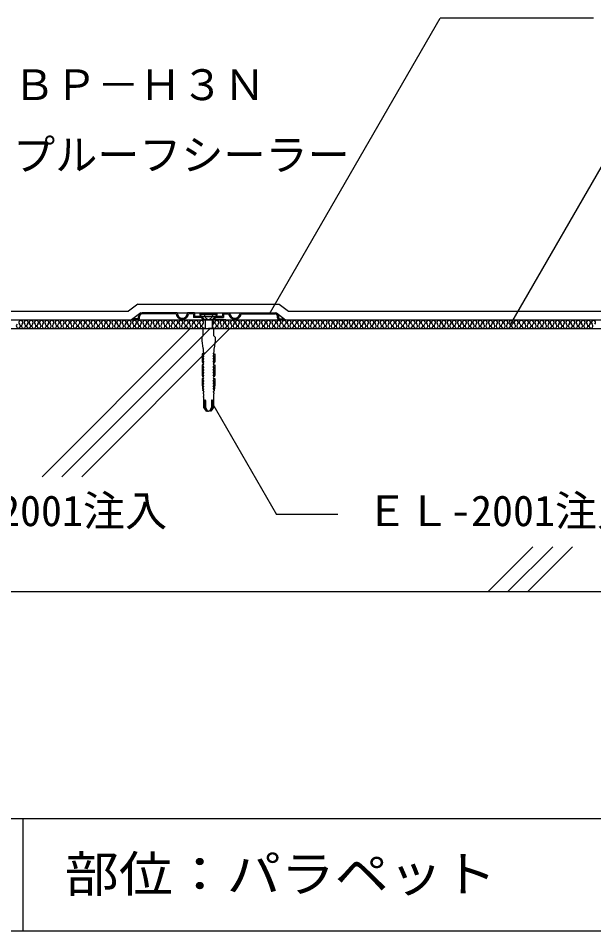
# Model space of a CAD drawing. Units: millimetres, scale not verified. Extents: x -690 to 590, y 50 to 994.
# Drawn here: x -229 to 99, y 50 to 571 of the extents above; entities that cross this region are included whole.
import ezdxf
from ezdxf.enums import TextEntityAlignment as Align

# ---------------------------------------------------------------- set-up
doc = ezdxf.new("R2010")
doc.units = ezdxf.units.MM
doc.header["$LTSCALE"] = 8
doc.linetypes.add('DASHED3', pattern=[4, 3, -1])
for name, color, linetype in [('4-2', 7, 'Continuous'), ('4-3', 3, 'Continuous'), ('4-4', 2, 'Continuous'), ('4-6', 2, 'Continuous'), ('4-7', 7, 'Continuous'), ('4-A', 7, 'Continuous'), ('4-D', 4, 'Continuous'), ('4-E', 4, 'Continuous'), ('F-2', 7, 'Continuous'), ('F-5', 6, 'Continuous'), ('F-7', 1, 'Continuous'), ('F-A', 7, 'Continuous')]:
    doc.layers.add(name, color=color, linetype=linetype)
doc.styles.add('HG丸ｺﾞｼｯｸM-PRO', font='')
doc.styles.add('ＭＳ ゴシック', font='')
doc.styles.get('HG丸ｺﾞｼｯｸM-PRO').set_extended_font_data('HG丸ｺﾞｼｯｸM-PRO')
doc.styles.get('ＭＳ ゴシック').set_extended_font_data('MS Gothic')

msp = doc.modelspace()

# ---------------------------------------------------------------- linework, layer by layer
at = {"layer": '4-2'}
for p, q in [((-159.184, 402.772), (-164.474, 398.772)), ((-81.776, 402.772), (-76.486, 398.772)), ((-384.311, 398.772), (469.52, 398.772)), ((-420.48, 393.772), (469.52, 393.772))]:
    msp.add_line(p, q, dxfattribs=at)
at = {"layer": '4-3'}
msp.add_line((-270.48, 243.772), (469.52, 243.772), dxfattribs=at)
at = {"layer": '4-4'}
for p, q in [((-160.862, 407.772), (-166.152, 403.772)), ((-160.862, 407.772), (-80.098, 407.772)), ((-80.098, 407.772), (-74.808, 403.772)), ((-306.519, 403.772), (-166.152, 403.772)), ((-74.808, 403.772), (469.52, 403.772))]:
    msp.add_line(p, q, dxfattribs=at)
at = {"layer": '4-6'}
for p, q in [((-138.445, 402.772), (-158.445, 402.772)), ((-138.995, 402.172), (-158.445, 402.172)), ((-138.445, 402.772), (-132.445, 402.772)), ((-128.445, 402.772), (-132.445, 402.772)), ((-129.045, 402.172), (-131.896, 402.172)), ((-129.045, 402.172), (-129.045, 400.172)), ((-128.445, 402.772), (-112.445, 402.772)), ((-128.445, 402.772), (-128.445, 400.772)), ((-112.445, 402.772), (-108.445, 402.772)), ((-111.845, 402.172), (-108.995, 402.172)), ((-111.845, 402.172), (-111.845, 400.172)), ((-108.445, 402.772), (-102.445, 402.772)), ((-102.445, 402.772), (-82.445, 402.772)), ((-101.896, 402.172), (-82.445, 402.172)), ((-163.945, 398.772), (-163.945, 398.872)), ((-160.945, 398.772), (-163.945, 398.772)), ((-160.945, 399.372), (-163.445, 399.372)), ((-160.945, 398.772), (-94.541, 398.772)), ((-160.445, 399.872), (-160.445, 400.772)), ((-159.845, 399.872), (-159.845, 400.772)), ((-124.694, 400.172), (-129.045, 400.172)), ((-124.445, 400.772), (-128.445, 400.772)), ((-124.694, 400.172), (-124.045, 399.523)), ((-124.445, 400.772), (-123.445, 399.772)), ((-124.445, 400.772), (-116.445, 400.772)), ((-124.045, 399.523), (-124.045, 398.772)), ((-123.445, 399.772), (-123.445, 398.772)), ((-116.197, 400.172), (-116.845, 399.523)), ((-116.845, 399.523), (-116.845, 398.772)), ((-110.516, 398.772), (-116.845, 398.772)), ((-116.197, 400.172), (-111.845, 400.172)), ((-94.541, 398.772), (-76.945, 398.772)), ((-81.045, 399.872), (-81.045, 400.772)), ((-80.445, 399.872), (-80.445, 400.772)), ((-79.945, 399.372), (-77.445, 399.372)), ((-76.945, 398.772), (-76.945, 398.872))]:
    msp.add_line(p, q, dxfattribs=at)
msp.add_lwpolyline([(-112.445, 402.772), (-112.445, 400.772), (-116.445, 400.772), (-117.445, 399.772), (-117.445, 398.772)], dxfattribs=at)
for centre, radius, start, end in [((-158.445, 400.772), 2, 89.99999, 179.99999), ((-158.445, 400.772), 1.4, 89.99999, 179.99999), ((-135.445, 402.772), 3.6, 189.59406, 350.40592), ((-135.445, 402.772), 3, 179.99999, 359.99999), ((-105.445, 402.772), 3.6, 189.59406, 350.40592), ((-105.445, 402.772), 3, 179.99999, 359.99999), ((-82.445, 400.772), 2, 359.99999, 89.99999), ((-82.445, 400.772), 1.4, 359.99999, 89.99999), ((-163.445, 398.872), 0.5, 89.99999, 179.99999), ((-160.945, 399.872), 1.1, 269.99999, 359.99999), ((-160.945, 399.872), 0.5, 269.99999, 359.99999), ((-79.945, 399.872), 1.1, 179.99999, 269.99999), ((-79.945, 399.872), 0.5, 179.99999, 269.99999), ((-77.445, 398.872), 0.5, 359.99999, 89.99999)]:
    msp.add_arc(centre, radius, start, end, dxfattribs=at)
at = {"layer": '4-7'}
for p, q in [((-125.48, 402.147), (-125.48, 401.647)), ((-125.48, 401.647), (-122.605, 398.772)), ((-115.48, 401.647), (-125.48, 401.647)), ((-115.48, 401.647), (-118.355, 398.772)), ((-118.355, 398.772), (-122.605, 398.772)), ((-122.48, 398.772), (-122.48, 393.772)), ((-118.48, 398.772), (-118.48, 393.772)), ((-123.649, 374.147), (-123.649, 374.147)), ((-123.649, 374.147), (-123.649, 374.147)), ((-117.311, 374.147), (-117.311, 374.147)), ((-117.311, 374.147), (-117.311, 374.147)), ((-123.649, 358.481), (-123.216, 357.656)), ((-117.311, 358.481), (-117.744, 357.656))]:
    msp.add_line(p, q, dxfattribs=at)
at = {"layer": '4-7', "linetype": 'DASHED3'}
for p, q in [((-123.03, 401.647), (-123.03, 402.147)), ((-123.03, 401.647), (-121.947, 399.772)), ((-117.93, 401.647), (-119.012, 399.772)), ((-117.93, 401.647), (-117.93, 402.147))]:
    msp.add_line(p, q, dxfattribs=at)
at = {"layer": '4-7'}
for points in [[(-115.48, 401.647), (-115.48, 402.147), (-125.48, 402.147)], [(-123.48, 389.676), (-123.48, 393.772), (-120.48, 393.772)], [(-117.48, 389.676), (-117.48, 393.772), (-120.48, 393.772)], [(-123.48, 389.676), (-124.23, 388.852), (-124.23, 386.753), (-123.682, 382.636), (-123.44, 382.228), (-123.48, 382.228), (-123.48, 380.414), (-123.047, 379.589)], [(-117.48, 389.676), (-116.73, 388.852), (-116.73, 386.753), (-117.278, 382.636), (-117.52, 382.228), (-117.48, 382.228), (-117.48, 380.414), (-117.913, 379.589)], [(-123.177, 379.342), (-124.155, 379.342), (-124.155, 375.109), (-123.653, 374.147), (-123.649, 374.147)], [(-123.108, 378.023), (-123.616, 378.847), (-123.616, 379.342)], [(-123.108, 376.456), (-123.616, 377.281), (-123.616, 377.758), (-123.267, 377.776)], [(-123.165, 374.889), (-123.616, 375.714), (-123.616, 376.191), (-123.268, 376.209)], [(-117.851, 378.023), (-117.344, 378.847), (-117.344, 379.342)], [(-117.851, 376.456), (-117.344, 377.281), (-117.344, 377.758), (-117.693, 377.776)], [(-117.794, 374.889), (-117.344, 375.714), (-117.344, 376.191), (-117.692, 376.209)], [(-117.783, 379.342), (-116.805, 379.342), (-116.805, 375.109), (-117.306, 374.147), (-117.311, 374.147)], [(-123.616, 373.075), (-124.155, 373.075), (-124.155, 367.278), (-123.649, 366.314)], [(-123.649, 374.147), (-123.645, 374.625), (-123.328, 374.642)], [(-123.108, 371.756), (-123.616, 372.581), (-123.616, 373.075)], [(-123.108, 370.189), (-123.616, 371.014), (-123.616, 371.491), (-123.268, 371.509)], [(-123.108, 368.623), (-123.616, 369.447), (-123.616, 369.925), (-123.268, 369.942)], [(-117.851, 371.756), (-117.344, 372.581), (-117.344, 373.075)], [(-117.851, 370.189), (-117.344, 371.014), (-117.344, 371.491), (-117.692, 371.509)], [(-117.851, 368.623), (-117.344, 369.447), (-117.344, 369.925), (-117.692, 369.942)], [(-117.311, 374.147), (-117.315, 374.625), (-117.632, 374.642)], [(-117.344, 373.075), (-116.805, 373.075), (-116.805, 367.278), (-117.311, 366.314)], [(-123.616, 365.242), (-124.155, 365.242), (-124.155, 361.994), (-123.649, 358.481), (-123.648, 358.958), (-123.34, 358.975)], [(-123.649, 366.314), (-123.645, 366.791), (-123.324, 366.809)], [(-123.166, 367.056), (-123.616, 367.881), (-123.616, 368.358), (-123.268, 368.375)], [(-123.108, 363.923), (-123.616, 364.747), (-123.616, 365.242)], [(-117.851, 363.923), (-117.344, 364.747), (-117.344, 365.242)], [(-117.794, 367.056), (-117.344, 367.881), (-117.344, 368.358), (-117.692, 368.375)], [(-117.311, 366.314), (-117.315, 366.791), (-117.635, 366.809)], [(-117.344, 365.242), (-116.805, 365.242), (-116.805, 361.994), (-117.311, 358.481), (-117.311, 358.958), (-117.62, 358.975)], [(-123.195, 359.223), (-123.646, 360.047), (-123.644, 360.525), (-123.321, 360.542)], [(-123.173, 360.789), (-123.637, 361.614), (-123.633, 362.091), (-123.298, 362.109)], [(-123.141, 362.356), (-123.621, 363.181), (-123.616, 363.658), (-123.268, 363.675)], [(-117.819, 362.356), (-117.339, 363.181), (-117.344, 363.658), (-117.692, 363.675)], [(-117.787, 360.789), (-117.323, 361.614), (-117.327, 362.091), (-117.662, 362.109)], [(-117.765, 359.223), (-117.314, 360.047), (-117.316, 360.525), (-117.639, 360.542)], [(-123.346, 357.409), (-123.48, 357.409), (-123.48, 356.625), (-123.33, 356.625), (-123.33, 355.017), (-123.323, 355.017)], [(-123.273, 354.688), (-123.273, 348.737), (-122.833, 348.086), (-121.83, 346.772), (-121.681, 346.772), (-122.766, 348.737), (-122.766, 352.709)], [(-117.687, 354.688), (-117.687, 348.737), (-118.127, 348.086), (-119.13, 346.772), (-119.279, 346.772), (-118.194, 348.737), (-118.194, 352.709)], [(-117.614, 357.409), (-117.48, 357.409), (-117.48, 356.625), (-117.63, 356.625), (-117.63, 355.017), (-117.636, 355.017)], [(-122.182, 352.709), (-122.182, 348.737), (-121.097, 346.772), (-120.48, 346.772)], [(-118.778, 352.709), (-118.778, 348.737), (-119.863, 346.772), (-120.48, 346.772)]]:
    msp.add_lwpolyline(points, dxfattribs=at)
at = {"layer": '4-7', "linetype": 'DASHED3'}
msp.add_arc((-120.48, 400.882), 1.84, 217.11751, 322.88248, dxfattribs=at)
at = {"layer": '4-7'}
for centre, major_axis, start_param, end_param in [((-123.373, 374.865), (0, -0.229), 0.2312026, 1.6765256), ((-123.316, 377.998), (0, -0.229), 0.2312026, 1.6765256), ((-123.316, 376.432), (0, -0.229), 0.2312026, 1.6765256), ((-123.188, 379.514), (0, -0.172), 0.06848, 2.1628795), ((-117.772, 379.514), (0, -0.172), 4.1203058, 6.2147054), ((-117.644, 377.998), (0, -0.229), 4.6066597, 6.0519827), ((-117.644, 376.432), (0, -0.229), 4.6066597, 6.0519827), ((-117.587, 374.865), (0, -0.229), 4.6066597, 6.0519827), ((-123.67, 373.611), (0, -0.536), 0.0442118, 3.0973809), ((-123.316, 371.732), (0, -0.229), 0.2312026, 1.6765256), ((-123.316, 370.165), (0, -0.229), 0.2312026, 1.6765256), ((-117.644, 371.732), (0, -0.229), 4.6066597, 6.0519827), ((-117.644, 370.165), (0, -0.229), 4.6066597, 6.0519827), ((-117.29, 373.611), (0, -0.536), 3.1858044, 6.2389735), ((-123.67, 365.778), (0, -0.536), 0.0442118, 3.0973809), ((-123.373, 367.032), (0, -0.229), 0.2312026, 1.6765256), ((-123.316, 368.598), (0, -0.229), 0.2312026, 1.6765256), ((-117.644, 368.598), (0, -0.229), 4.6066597, 6.0519827), ((-117.587, 367.032), (0, -0.229), 4.6066597, 6.0519827), ((-117.29, 365.778), (0, -0.536), 3.1858044, 6.2389735), ((-123.38, 360.765), (0, -0.229), 0.2312026, 1.6765256), ((-123.348, 362.332), (0, -0.229), 0.2312026, 1.6765256), ((-123.316, 363.898), (0, -0.229), 0.2312026, 1.6765256), ((-117.644, 363.898), (0, -0.229), 4.6066597, 6.0519827), ((-117.612, 362.332), (0, -0.229), 4.6066597, 6.0519827), ((-117.58, 360.765), (0, -0.229), 4.6066597, 6.0519827), ((-123.403, 359.198), (0, -0.229), 0.2312026, 1.6765256), ((-123.358, 357.582), (0, -0.174), 0.0818475, 2.1771705), ((-124, 354.723), (0, -0.8), 1.5261677, 1.947508), ((-117.557, 359.198), (0, -0.229), 4.6066597, 6.0519827), ((-117.601, 357.582), (0, -0.174), 4.1060148, 6.2013378), ((-116.96, 354.723), (0, -0.8), 4.3356773, 4.7570176), ((-122.474, 352.698), (0, -0.321), 1.5390306, 4.6806232), ((-118.486, 352.698), (0, -0.321), 1.6025621, 4.7441547)]:
    msp.add_ellipse(centre, major_axis=major_axis, ratio=0.909574, start_param=start_param, end_param=end_param, dxfattribs=at)
at = {"layer": '4-A'}
for p, q in [((-85.614, 402.162), (11.791, 570.872)), ((99.204, 570.872), (11.791, 570.872)), ((51.845, 396.225), (129.584, 530.872)), ((-118.824, 352.078), (-81.717, 287.807)), ((-46.669, 287.807), (-81.717, 287.807))]:
    msp.add_line(p, q, dxfattribs=at)
at = {"layer": '4-D'}
for centre, start, end in [((-229.009, 395.313), 127.52351, 52.47649), ((-227.537, 397.23), 307.52351, 232.47649), ((-226.065, 395.313), 127.52351, 52.47649), ((-224.593, 397.23), 307.52351, 232.47649), ((-223.121, 395.313), 127.52351, 52.47649), ((-221.649, 397.23), 307.52351, 232.47649), ((-220.177, 395.313), 127.52351, 52.47649), ((-218.705, 397.23), 307.52351, 232.47649), ((-217.233, 395.313), 127.52351, 52.47649), ((-215.761, 397.23), 307.52351, 232.47649), ((-214.289, 395.313), 127.52351, 52.47649), ((-212.817, 397.23), 307.52351, 232.47649), ((-211.345, 395.313), 127.52351, 52.47649), ((-209.873, 397.23), 307.52351, 232.47649), ((-208.401, 395.313), 127.52351, 52.47649), ((-206.929, 397.23), 307.52351, 232.47649), ((-205.457, 395.313), 127.52351, 52.47649), ((-203.986, 397.23), 307.52351, 232.47649), ((-202.514, 395.313), 127.52351, 52.47649), ((-201.042, 397.23), 307.52351, 232.47649), ((-199.57, 395.313), 127.52351, 52.47649), ((-198.098, 397.23), 307.52351, 232.47649), ((-196.626, 395.313), 127.52351, 52.47649), ((-195.154, 397.23), 307.52351, 232.47649), ((-193.682, 395.313), 127.52351, 52.47649), ((-192.21, 397.23), 307.52351, 232.47649), ((-190.738, 395.313), 127.52351, 52.47649), ((-189.266, 397.23), 307.52351, 232.47649), ((-187.794, 395.313), 127.52351, 52.47649), ((-186.322, 397.23), 307.52351, 232.47649), ((-184.85, 395.313), 127.52351, 52.47649), ((-183.378, 397.23), 307.52351, 232.47649), ((-181.906, 395.313), 127.52351, 52.47649), ((-180.434, 397.23), 307.52351, 232.47649), ((-178.962, 395.313), 127.52351, 52.47649), ((-177.49, 397.23), 307.52351, 232.47649), ((-176.018, 395.313), 127.52351, 52.47649), ((-174.546, 397.23), 307.52351, 232.47649), ((-173.074, 395.313), 127.52351, 52.47649), ((-171.602, 397.23), 307.52351, 232.47649), ((-170.13, 395.313), 127.52351, 52.47649), ((-168.658, 397.23), 307.52351, 232.47649), ((-167.187, 395.313), 127.52351, 52.47649), ((-165.715, 397.23), 307.52351, 232.47649), ((-164.243, 395.313), 127.52351, 52.47649), ((-162.771, 397.23), 307.52351, 232.47649), ((-161.299, 395.313), 127.52351, 52.47649), ((-159.827, 397.23), 307.52351, 232.47649), ((-158.355, 395.313), 127.52351, 52.47649), ((-156.883, 397.23), 307.52351, 232.47649), ((-155.411, 395.313), 127.52351, 52.47649), ((-153.939, 397.23), 307.52351, 232.47649), ((-152.467, 395.313), 127.52351, 52.47649), ((-150.995, 397.23), 307.52351, 232.47649), ((-149.523, 395.313), 127.52351, 52.47649), ((-148.051, 397.23), 307.52351, 232.47649), ((-146.579, 395.313), 127.52351, 52.47649), ((-145.107, 397.23), 307.52351, 232.47649), ((-143.635, 395.313), 127.52351, 52.47649), ((-142.163, 397.23), 307.52351, 232.47649), ((-140.691, 395.313), 127.52351, 52.47649), ((-139.219, 397.23), 307.52351, 232.47649), ((-137.747, 395.313), 127.52351, 52.47649), ((-136.275, 397.23), 307.52351, 232.47649), ((-134.803, 395.313), 127.52351, 52.47649), ((-133.331, 397.23), 307.52351, 232.47649), ((-131.859, 395.313), 127.52351, 52.47649), ((-130.388, 397.23), 307.52351, 232.47649), ((-128.916, 395.313), 127.52351, 52.47649), ((-127.444, 397.23), 307.52351, 232.47649), ((-125.972, 395.313), 127.52351, 52.47649), ((-124.5, 397.23), 307.52351, 232.47649), ((-123.028, 395.313), 127.52351, 296.95768), ((-118.612, 397.23), 307.52351, 83.73338), ((-117.14, 395.313), 127.52351, 52.47649), ((-115.668, 397.23), 307.52351, 232.47649), ((-114.196, 395.313), 127.52351, 52.47649), ((-112.724, 397.23), 307.52351, 232.47649), ((-111.252, 395.313), 127.52351, 52.47649), ((-109.78, 397.23), 307.52351, 232.47649), ((-108.308, 395.313), 127.52351, 52.47649), ((-106.836, 397.23), 307.52351, 232.47649), ((-105.364, 395.313), 127.52351, 52.47649), ((-103.892, 397.23), 307.52351, 232.47649), ((-102.42, 395.313), 127.52351, 52.47649), ((-100.948, 397.23), 307.52351, 232.47649), ((-99.476, 395.313), 127.52351, 52.47649), ((-98.004, 397.23), 307.52351, 232.47649), ((-96.532, 395.313), 127.52351, 52.47649), ((-95.06, 397.23), 307.52351, 232.47649), ((-93.589, 395.313), 127.52351, 52.47649), ((-92.117, 397.23), 307.52351, 232.47649), ((-90.645, 395.313), 127.52351, 52.47649), ((-89.173, 397.23), 307.52351, 232.47649), ((-87.701, 395.313), 127.52351, 52.47649), ((-86.229, 397.23), 307.52351, 232.47649), ((-84.757, 395.313), 127.52351, 52.47649), ((-83.285, 397.23), 307.52351, 232.47649), ((-81.813, 395.313), 127.52351, 52.47649), ((-80.341, 397.23), 307.52351, 232.47649), ((-78.869, 395.313), 127.52351, 52.47649), ((-77.397, 397.23), 307.52351, 232.47649), ((-75.925, 395.313), 127.52351, 52.47649), ((-74.453, 397.23), 307.52351, 232.47649), ((-72.981, 395.313), 127.52351, 52.47649), ((-71.509, 397.23), 307.52351, 232.47649), ((-70.037, 395.313), 127.52351, 52.47649), ((-68.565, 397.23), 307.52351, 232.47649), ((-67.093, 395.313), 127.52351, 52.47649), ((-65.621, 397.23), 307.52351, 232.47649), ((-64.149, 395.313), 127.52351, 52.47649), ((-62.677, 397.23), 307.52351, 232.47649), ((-61.205, 395.313), 127.52351, 52.47649), ((-59.733, 397.23), 307.52351, 232.47649), ((-58.261, 395.313), 127.52351, 52.47649), ((-56.79, 397.23), 307.52351, 232.47649), ((-55.318, 395.313), 127.52351, 52.47649), ((-53.846, 397.23), 307.52351, 232.47649), ((-52.374, 395.313), 127.52351, 52.47649), ((-50.902, 397.23), 307.52351, 232.47649), ((-49.43, 395.313), 127.52351, 52.47649), ((-47.958, 397.23), 307.52351, 232.47649), ((-46.486, 395.313), 127.52351, 52.47649), ((-45.014, 397.23), 307.52351, 232.47649), ((-43.542, 395.313), 127.52351, 52.47649), ((-42.07, 397.23), 307.52351, 232.47649), ((-40.598, 395.313), 127.52351, 52.47649), ((-39.126, 397.23), 307.52351, 232.47649), ((-37.654, 395.313), 127.52351, 52.47649), ((-36.182, 397.23), 307.52351, 232.47649), ((-34.71, 395.313), 127.52351, 52.47649), ((-33.238, 397.23), 307.52351, 232.47649), ((-31.766, 395.313), 127.52351, 52.47649), ((-30.294, 397.23), 307.52351, 232.47649), ((-28.822, 395.313), 127.52351, 52.47649), ((-27.35, 397.23), 307.52351, 232.47649), ((-25.878, 395.313), 127.52351, 52.47649), ((-24.406, 397.23), 307.52351, 232.47649), ((-22.934, 395.313), 127.52351, 52.47649), ((-21.462, 397.23), 307.52351, 232.47649), ((-19.99, 395.313), 127.52351, 52.47649), ((-18.519, 397.23), 307.52351, 232.47649), ((-17.047, 395.313), 127.52351, 52.47649), ((-15.575, 397.23), 307.52351, 232.47649), ((-14.103, 395.313), 127.52351, 52.47649), ((-12.631, 397.23), 307.52351, 232.47649), ((-11.159, 395.313), 127.52351, 52.47649), ((-9.687, 397.23), 307.52351, 232.47649), ((-8.215, 395.313), 127.52351, 52.47649), ((-6.743, 397.23), 307.52351, 232.47649), ((-5.271, 395.313), 127.52351, 52.47649), ((-3.799, 397.23), 307.52351, 232.47649), ((-2.327, 395.313), 127.52351, 52.47649), ((-0.855, 397.23), 307.52351, 232.47649), ((0.617, 395.313), 127.52351, 52.47649), ((2.089, 397.23), 307.52351, 232.47649), ((3.561, 395.313), 127.52351, 52.47649), ((5.033, 397.23), 307.52351, 232.47649), ((6.505, 395.313), 127.52351, 52.47649), ((7.977, 397.23), 307.52351, 232.47649), ((9.449, 395.313), 127.52351, 52.47649), ((10.921, 397.23), 307.52351, 232.47649), ((12.393, 395.313), 127.52351, 52.47649), ((13.865, 397.23), 307.52351, 232.47649), ((15.337, 395.313), 127.52351, 52.47649), ((16.809, 397.23), 307.52351, 232.47649), ((18.28, 395.313), 127.52351, 52.47649), ((19.752, 397.23), 307.52351, 232.47649), ((21.224, 395.313), 127.52351, 52.47649), ((22.696, 397.23), 307.52351, 232.47649), ((24.168, 395.313), 127.52351, 52.47649), ((25.64, 397.23), 307.52351, 232.47649), ((27.112, 395.313), 127.52351, 52.47649), ((28.584, 397.23), 307.52351, 232.47649), ((30.056, 395.313), 127.52351, 52.47649), ((31.528, 397.23), 307.52351, 232.47649), ((33, 395.313), 127.52351, 52.47649), ((34.472, 397.23), 307.52351, 232.47649), ((35.944, 395.313), 127.52351, 52.47649), ((37.416, 397.23), 307.52351, 232.47649), ((38.888, 395.313), 127.52351, 52.47649), ((40.36, 397.23), 307.52351, 232.47649), ((41.832, 395.313), 127.52351, 52.47649), ((43.304, 397.23), 307.52351, 232.47649), ((44.776, 395.313), 127.52351, 52.47649), ((46.248, 397.23), 307.52351, 232.47649), ((47.72, 395.313), 127.52351, 52.47649), ((49.192, 397.23), 307.52351, 232.47649), ((50.664, 395.313), 127.52351, 52.47649), ((52.136, 397.23), 307.52351, 232.47649), ((53.608, 395.313), 127.52351, 52.47649), ((55.079, 397.23), 307.52351, 232.47649), ((56.551, 395.313), 127.52351, 52.47649), ((58.023, 397.23), 307.52351, 232.47649), ((59.495, 395.313), 127.52351, 52.47649), ((60.967, 397.23), 307.52351, 232.47649), ((62.439, 395.313), 127.52351, 52.47649), ((63.911, 397.23), 307.52351, 232.47649), ((65.383, 395.313), 127.52351, 52.47649), ((66.855, 397.23), 307.52351, 232.47649), ((68.327, 395.313), 127.52351, 52.47649), ((69.799, 397.23), 307.52351, 232.47649), ((71.271, 395.313), 127.52351, 52.47649), ((72.743, 397.23), 307.52351, 232.47649), ((74.215, 395.313), 127.52351, 52.47649), ((75.687, 397.23), 307.52351, 232.47649), ((77.159, 395.313), 127.52351, 52.47649), ((78.631, 397.23), 307.52351, 232.47649), ((80.103, 395.313), 127.52351, 52.47649), ((81.575, 397.23), 307.52351, 232.47649), ((83.047, 395.313), 127.52351, 52.47649), ((84.519, 397.23), 307.52351, 232.47649), ((85.991, 395.313), 127.52351, 52.47649), ((87.463, 397.23), 307.52351, 232.47649), ((88.935, 395.313), 127.52351, 52.47649), ((90.407, 397.23), 307.52351, 232.47649), ((91.878, 395.313), 127.52351, 52.47649), ((93.35, 397.23), 307.52351, 232.47649), ((94.822, 395.313), 127.52351, 52.47649), ((96.294, 397.23), 307.52351, 232.47649), ((97.766, 395.313), 127.52351, 52.47649), ((99.238, 397.23), 307.52351, 232.47649)]:
    msp.add_arc(centre, 1.208, start, end, dxfattribs=at)
at = {"layer": '4-E'}
for p, q in [((-215.489, 309.2), (-130.917, 393.772)), ((-204.176, 309.2), (-119.604, 393.772)), ((-192.862, 309.2), (-108.29, 393.772)), ((39.083, 243.772), (64.665, 269.354)), ((50.396, 243.772), (75.979, 269.354)), ((61.71, 243.772), (87.293, 269.354))]:
    msp.add_line(p, q, dxfattribs=at)
at = {"layer": 'F-2'}
msp.add_line((-226.48, 114.248), (-226.48, 50.248), dxfattribs=at)
at = {"layer": 'F-5'}
msp.add_line((-690.48, 114.248), (589.52, 114.248), dxfattribs=at)
at = {"layer": 'F-7'}
msp.add_line((-690.48, 50.248), (589.52, 50.248), dxfattribs=at)

# ---------------------------------------------------------------- texts
at = {"layer": '4-A', "style": 'ＭＳ ゴシック'}
for s, p in [('ＢＰ－Ｈ３Ｎ', (-231.981, 518.872)), ('プルーフシーラー', (-231.981, 478.872)), ('ＥＬ-2001注入', (-300.015, 275.807)), ('ＥＬ-2001注入', (-30.669, 275.807))]:
    msp.add_text(s, height=17.6, dxfattribs=at).set_placement(p, align=Align.BOTTOM_LEFT)
at = {"layer": 'F-A', "style": 'HG丸ｺﾞｼｯｸM-PRO', "width": 1.1}
msp.add_text('部位：パラペット', height=20.53, dxfattribs=at).set_placement((-202.48, 66.248), align=Align.BOTTOM_LEFT)

doc.saveas('drawing.dxf')
